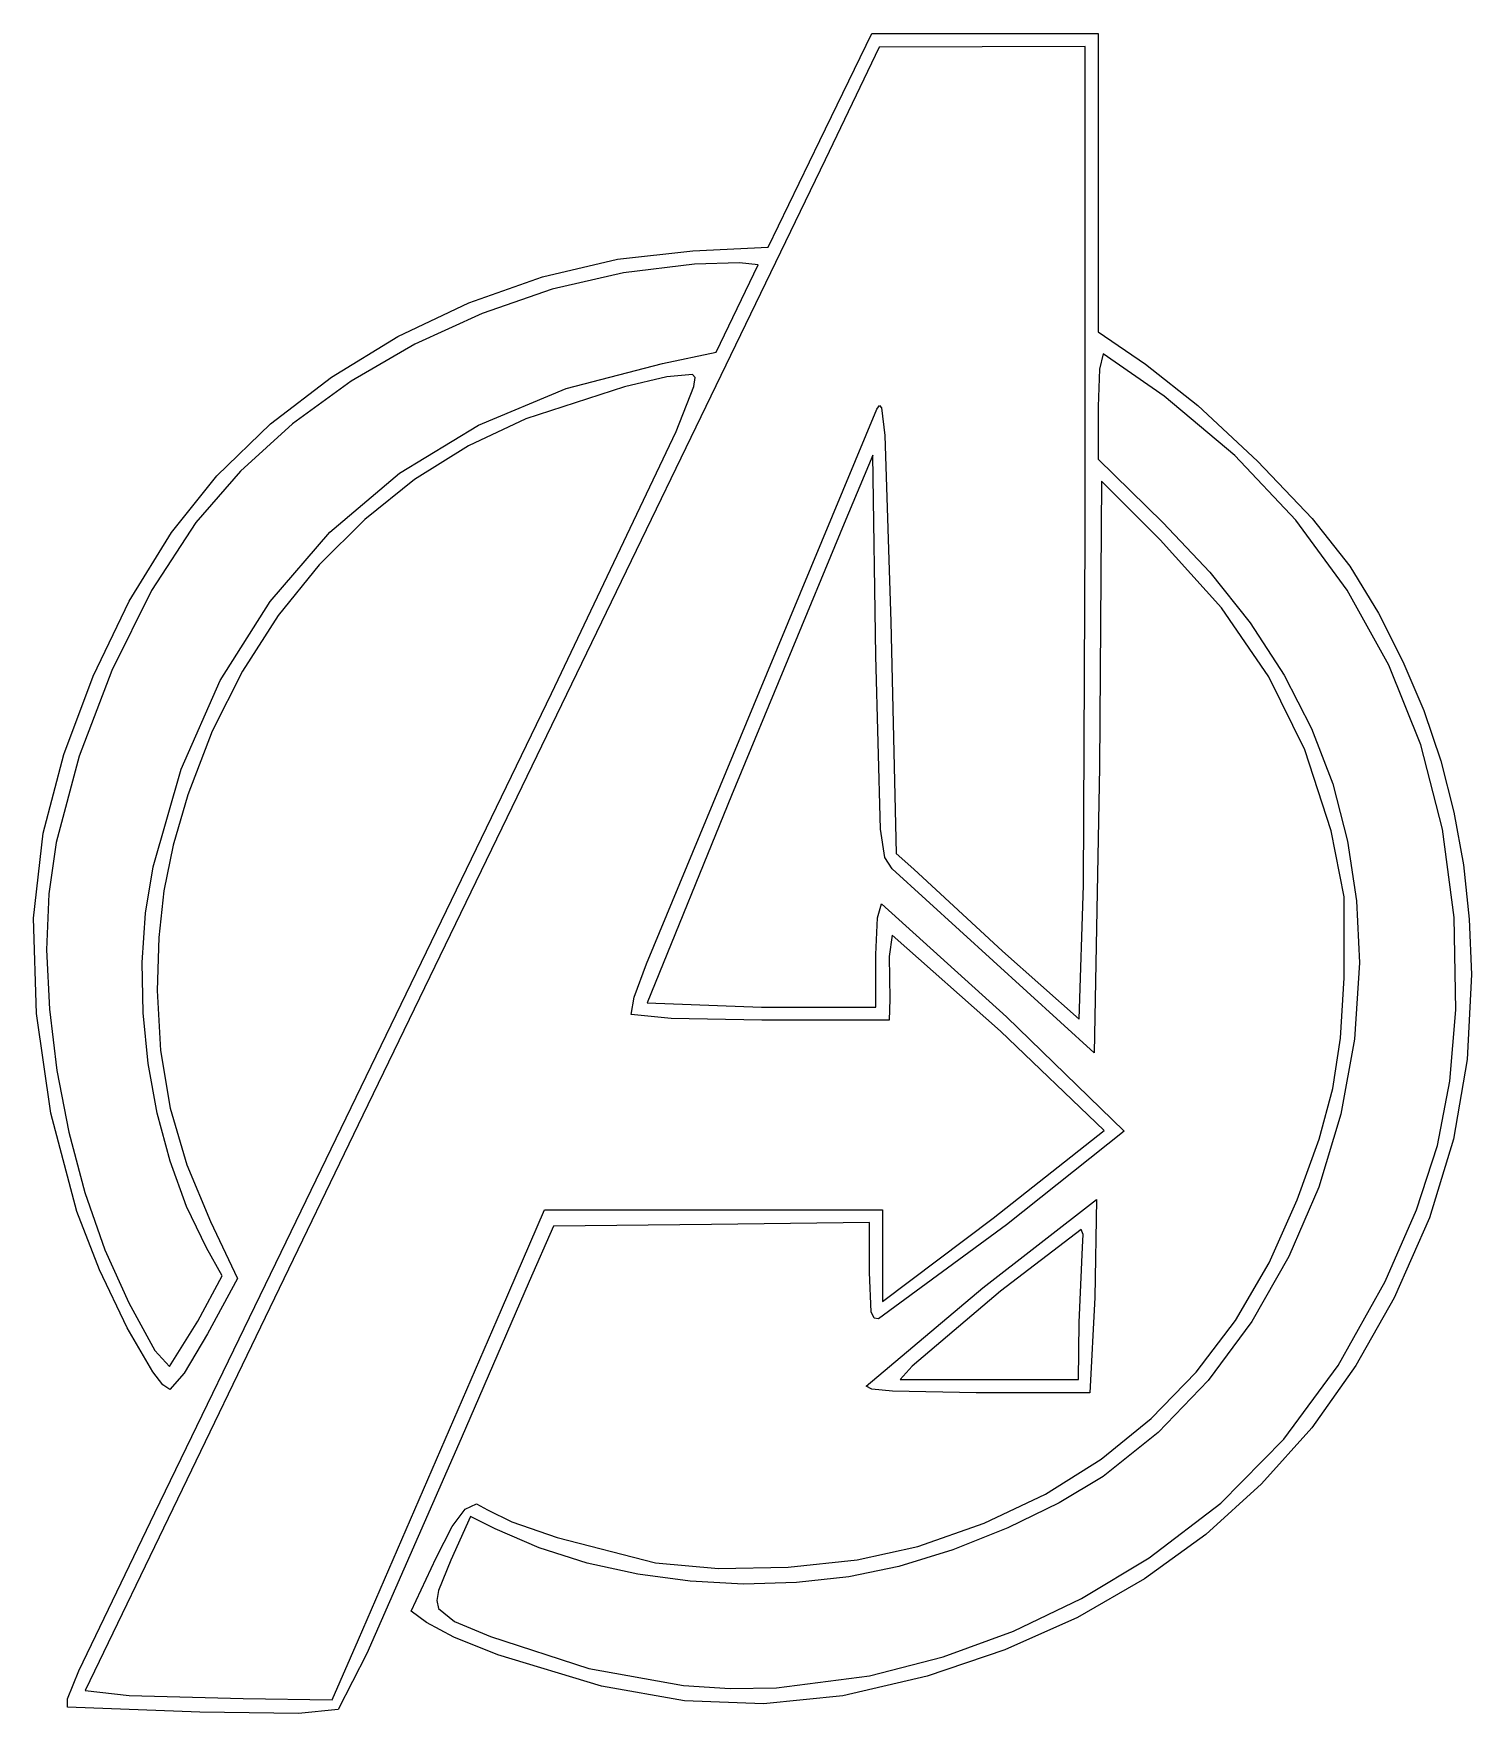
# Model space of a CAD drawing. Extents: x 2.8 to 62.3, y 9.1 to 78.5.
import ezdxf

# ---------------------------------------------------------------- set-up
doc = ezdxf.new("R2010")
doc.units = 0

msp = doc.modelspace()

# ---------------------------------------------------------------- linework, layer by layer
at = {"layer": 'Image'}
for p, q in [((35.356964, 74.108651), (37.500288, 78.526813)), ((37.500288, 78.526813), (42.179827, 78.526813)), ((42.179827, 78.526813), (46.859366, 78.526813)), ((46.859366, 78.526813), (46.859366, 72.359623)), ((37.807265, 77.962057), (35.576457, 73.313059)), ((42.063109, 77.974223), (37.807265, 77.962057)), ((46.318956, 77.986388), (42.063109, 77.974223)), ((46.318956, 57.833045), (46.318956, 77.986388)), ((33.213638, 69.690489), (35.356964, 74.108651)), ((35.576457, 73.313059), (22.402003, 46.101321)), ((46.859366, 72.359623), (46.859366, 66.192433)), ((26.990181, 69.192837), (30.106196, 69.541231)), ((30.106196, 69.541231), (33.213638, 69.690489)), ((23.879208, 68.466059), (26.990181, 69.192837)), ((30.173749, 68.990753), (27.227735, 68.63929)), ((32.034416, 69.048289), (30.173749, 68.990753)), ((31.068505, 65.357512), (32.808321, 68.965859)), ((32.808321, 68.965859), (32.034416, 69.048289)), ((20.830683, 67.391889), (23.879208, 68.466059)), ((27.227735, 68.63929), (24.281987, 67.952482)), ((17.902011, 66.001319), (20.830683, 67.391889)), ((24.281987, 67.952482), (21.388803, 66.957411)), ((21.388803, 66.957411), (18.600481, 65.681163)), ((15.150597, 64.325341), (17.902011, 66.001319)), ((46.859366, 66.192433), (48.81646, 64.861228)), ((18.600481, 65.681163), (15.969318, 64.150819)), ((28.841526, 64.8814), (31.068505, 65.357512)), ((24.867528, 63.847303), (28.841526, 64.8814)), ((46.918925, 64.64646), (46.859366, 63.107871)), ((47.062116, 65.286404), (46.918925, 64.64646)), ((49.596194, 63.536714), (47.062116, 65.286404)), ((48.81646, 64.861228), (50.987077, 63.144723)), ((12.633846, 62.394946), (15.150597, 64.325341)), ((15.969318, 64.150819), (13.547613, 62.393464)), ((27.269161, 63.922808), (23.195218, 62.593247)), ((29.031252, 64.330645), (27.269161, 63.922808)), ((30.08409, 64.427157), (29.031252, 64.330645)), ((29.406897, 62.071366), (30.139514, 63.934851)), ((30.18962, 64.305596), (30.08409, 64.427157)), ((30.139514, 63.934851), (30.18962, 64.305596)), ((21.239014, 62.328295), (24.867528, 63.847303)), ((52.5123, 61.084711), (49.596194, 63.536714)), ((23.195218, 62.593247), (20.822658, 61.474017)), ((33.163847, 52.045995), (37.712518, 62.989598)), ((37.712518, 62.989598), (37.812865, 63.14394)), ((37.812865, 63.14394), (37.897616, 63.053189)), ((37.897616, 63.053189), (38.034982, 61.91112)), ((46.859366, 63.107871), (46.859366, 60.929338)), ((50.987077, 63.144723), (53.455383, 60.848739)), ((10.409164, 60.241126), (12.633846, 62.394946)), ((13.547613, 62.393464), (11.387663, 60.436181)), ((17.974848, 60.343013), (21.239014, 62.328295)), ((24.253588, 51.235358), (29.406897, 62.071366)), ((38.034982, 61.91112), (38.283753, 54.207694)), ((20.822658, 61.474017), (18.595581, 60.082484)), ((11.387663, 60.436181), (9.541767, 58.306053)), ((37.537038, 61.098111), (36.361539, 58.260881)), ((37.672145, 52.796181), (37.537038, 61.098111)), ((46.859366, 60.929338), (49.534139, 58.311599)), ((55.036098, 58.40496), (52.5123, 61.084711)), ((53.455383, 60.848739), (55.718801, 58.469818)), ((8.533955, 57.894872), (10.409164, 60.241126)), ((15.093894, 57.910091), (17.974848, 60.343013)), ((18.595581, 60.082484), (16.530558, 58.437079)), ((46.994473, 60.017262), (46.924081, 48.195466)), ((49.426668, 57.58535), (46.994473, 60.017262)), ((16.530558, 58.437079), (14.644164, 56.556232)), ((57.162408, 55.508366), (55.036098, 58.40496)), ((55.718801, 58.469818), (57.274756, 56.504499)), ((6.795166, 55.057212), (8.533955, 57.894872)), ((9.541767, 58.306053), (7.713384, 55.49139)), ((12.615017, 55.048166), (15.093894, 57.910091)), ((36.361539, 58.260881), (31.700374, 47.02167)), ((46.250884, 43.311027), (46.318956, 57.833045)), ((49.534139, 58.311599), (51.479627, 56.253909)), ((51.958005, 54.774443), (49.426668, 57.58535)), ((14.644164, 56.556232), (12.952971, 54.458376)), ((57.274756, 56.504499), (58.450209, 54.553867)), ((51.479627, 56.253909), (53.150675, 54.153692)), ((5.296629, 51.954589), (6.795166, 55.057212)), ((7.713384, 55.49139), (6.073476, 52.191789)), ((10.55708, 51.775873), (12.615017, 55.048166)), ((58.88605, 52.405837), (57.162408, 55.508366)), ((12.952971, 54.458376), (11.473552, 52.161942)), ((38.283753, 54.207694), (38.511508, 44.615153)), ((53.925218, 51.928662), (51.958005, 54.774443)), ((58.450209, 54.553867), (59.467181, 52.564158)), ((53.150675, 54.153692), (54.551737, 52.000969)), ((37.866029, 45.624663), (37.672145, 52.796181)), ((6.073476, 52.191789), (4.723782, 48.640396)), ((11.473552, 52.161942), (10.222481, 49.685361)), ((60.201846, 49.108278), (58.88605, 52.405837)), ((59.467181, 52.564158), (60.326677, 50.531996)), ((4.09219, 48.713376), (5.296629, 51.954589)), ((8.938949, 48.111848), (10.55708, 51.775873)), ((28.181997, 40.062275), (33.163847, 52.045995)), ((55.412408, 48.905113), (53.925218, 51.928662)), ((54.551737, 52.000969), (55.687268, 49.785761)), ((13.079696, 28.132193), (24.253588, 51.235358)), ((60.326677, 50.531996), (61.0297, 48.454006)), ((10.222481, 49.685361), (9.216331, 47.047065)), ((55.687268, 49.785761), (56.561723, 47.498087)), ((3.235696, 45.45995), (4.09219, 48.713376)), ((4.723782, 48.640396), (3.766043, 45.07036)), ((56.503679, 45.560897), (55.412408, 48.905113)), ((61.104616, 45.626596), (60.201846, 49.108278)), ((7.779487, 44.074726), (8.938949, 48.111848)), ((46.924081, 48.195466), (46.692031, 36.373673)), ((61.0297, 48.454006), (61.577254, 46.326809)), ((56.561723, 47.498087), (57.179556, 45.12797)), ((9.216331, 47.047065), (8.610733, 44.970694)), ((31.700374, 47.02167), (28.21471, 38.442423)), ((22.402003, 46.101321), (16.45494, 33.806654)), ((61.577254, 46.326809), (61.970345, 44.147031)), ((2.837297, 41.951536), (3.235696, 45.45995)), ((38.044287, 44.461051), (37.866029, 45.624663)), ((57.036432, 42.835647), (56.503679, 45.560897)), ((61.589181, 41.971696), (61.104616, 45.626596)), ((3.766043, 45.07036), (3.463237, 42.958166)), ((8.610733, 44.970694), (8.220425, 43.074297)), ((38.347676, 43.987422), (38.044287, 44.461051)), ((38.511508, 44.615153), (39.240236, 43.966276)), ((57.179556, 45.12797), (57.545222, 42.665429)), ((7.463826, 42.146725), (7.779487, 44.074726)), ((46.692031, 36.373673), (38.347676, 43.987422)), ((39.240236, 43.966276), (42.899257, 40.58862)), ((61.970345, 44.147031), (62.209975, 41.911294)), ((8.220425, 43.074297), (8.011655, 41.142172)), ((46.074253, 37.769771), (46.250884, 43.311027)), ((3.463237, 42.958166), (3.374538, 40.640724)), ((37.741599, 41.965522), (37.908584, 42.543523)), ((37.908584, 42.543523), (43.065527, 37.865913)), ((57.039975, 39.481115), (57.036432, 42.835647)), ((57.545222, 42.665429), (57.663174, 40.100486)), ((2.951304, 38.006279), (2.837297, 41.951536)), ((7.329287, 40.119428), (7.463826, 42.146725)), ((37.672145, 40.449378), (37.741599, 41.965522)), ((61.65036, 38.154486), (61.589181, 41.971696)), ((62.209975, 41.911294), (62.297149, 39.616222)), ((8.011655, 41.142172), (7.950671, 38.958617)), ((38.347165, 41.237497), (38.219245, 40.359306)), ((42.829061, 37.278253), (38.347165, 41.237497)), ((3.374538, 40.640724), (3.489786, 38.182435)), ((37.672145, 38.265161), (37.672145, 40.449378)), ((38.219245, 40.359306), (38.239961, 38.602925)), ((42.899257, 40.58862), (46.074253, 37.769771)), ((7.369753, 38.036576), (7.329287, 40.119428)), ((27.677671, 38.683684), (28.181997, 40.062275)), ((57.663174, 40.100486), (57.464902, 36.946655)), ((62.297149, 39.616222), (62.127691, 36.107826)), ((7.950671, 38.958617), (8.08296, 36.471713)), ((56.883792, 36.983369), (57.039975, 39.481115)), ((27.555766, 37.968129), (27.677671, 38.683684)), ((28.21471, 38.442423), (32.943428, 38.265161)), ((32.943428, 38.265161), (37.672145, 38.265161)), ((38.239961, 38.602925), (38.212582, 37.724734)), ((3.555179, 33.87766), (2.951304, 38.006279)), ((3.489786, 38.182435), (3.798819, 35.6477)), ((7.579106, 35.941908), (7.369753, 38.036576)), ((29.205131, 37.796232), (27.555766, 37.968129)), ((32.959387, 37.724734), (29.205131, 37.796232)), ((38.212582, 37.724734), (32.959387, 37.724734)), ((43.065527, 37.865913), (47.940217, 33.13873)), ((61.411493, 35.206868), (61.65036, 38.154486)), ((47.115141, 33.163403), (42.829061, 37.278253)), ((56.566336, 34.89578), (56.883792, 36.983369)), ((57.464902, 36.946655), (56.896762, 33.838937)), ((8.08296, 36.471713), (8.484939, 34.087473)), ((3.798819, 35.6477), (4.291478, 33.10092)), ((7.951229, 33.879162), (7.579106, 35.941908)), ((62.127691, 36.107826), (61.561512, 32.802649)), ((55.999998, 32.804053), (56.566336, 34.89578)), ((60.894157, 32.54421), (61.411493, 35.206868)), ((8.484939, 34.087473), (9.169633, 31.749304)), ((4.626383, 29.819161), (3.555179, 33.87766)), ((8.480004, 31.892079), (7.951229, 33.879162)), ((16.45494, 33.806654), (12.606104, 25.835387)), ((56.896762, 33.838937), (55.982751, 30.825439)), ((4.291478, 33.10092), (4.957602, 30.606496)), ((42.521531, 29.545357), (47.115141, 33.163403)), ((47.940217, 33.13873), (43.077704, 29.262136)), ((55.097169, 30.293894), (55.999998, 32.804053)), ((61.561512, 32.802649), (60.565129, 29.560379)), ((60.023694, 29.87993), (60.894157, 32.54421)), ((9.159314, 30.024396), (8.480004, 31.892079)), ((9.169633, 31.749304), (10.150065, 29.400617)), ((4.957602, 30.606496), (5.787031, 28.228828)), ((55.982751, 30.825439), (54.746868, 27.954268)), ((9.983041, 28.319854), (9.159314, 30.024396)), ((22.190532, 25.767834), (23.96562, 29.888574)), ((23.96562, 29.888574), (30.953989, 29.888574)), ((30.953989, 29.888574), (37.942358, 29.888574)), ((37.942358, 29.888574), (37.942358, 27.991636)), ((42.090126, 26.665109), (46.799782, 30.308441)), ((46.799782, 30.308441), (46.720492, 26.256844)), ((53.933608, 27.688433), (55.097169, 30.293894)), ((58.72544, 26.927448), (60.023694, 29.87993)), ((5.562735, 27.400933), (4.626383, 29.819161)), ((10.150065, 29.400617), (11.271473, 27.051345)), ((24.336459, 29.213043), (23.331292, 26.916238)), ((30.869195, 29.285402), (24.336459, 29.213043)), ((37.401932, 29.357757), (30.869195, 29.285402)), ((37.401932, 27.297452), (37.401932, 29.357757)), ((43.077704, 29.262136), (37.784286, 25.383866)), ((37.942358, 26.094697), (42.521531, 29.545357)), ((60.565129, 29.560379), (59.105059, 26.240707)), ((46.15443, 29.077937), (42.816769, 26.516131)), ((46.247798, 28.859656), (46.15443, 29.077937)), ((46.2153, 28.334853), (46.247798, 28.859656)), ((5.787031, 28.228828), (6.769605, 26.032319)), ((7.844967, 17.356764), (13.079696, 28.132193)), ((10.629626, 27.15645), (9.983041, 28.319854)), ((37.942358, 27.991636), (37.942358, 26.094697)), ((46.070949, 25.22741), (46.2153, 28.334853)), ((54.746868, 27.954268), (53.21311, 25.273528)), ((6.700836, 25.011331), (5.562735, 27.400933)), ((9.626967, 25.281798), (10.629626, 27.15645)), ((37.477211, 25.671671), (37.401932, 27.297452)), ((52.538396, 25.311979), (53.933608, 27.688433)), ((11.271473, 27.051345), (10.033306, 24.754539)), ((23.331292, 26.916238), (20.513458, 20.431139)), ((37.264566, 22.589184), (42.090126, 26.665109)), ((42.816769, 26.516131), (39.167222, 23.413321)), ((56.790029, 23.449504), (58.72544, 26.927448)), ((12.606104, 25.835387), (4.976454, 10.007588)), ((6.769605, 26.032319), (7.8516, 24.073637)), ((16.277783, 12.122106), (22.190532, 25.767834)), ((46.720492, 26.256844), (46.52382, 22.322627)), ((59.105059, 26.240707), (57.52245, 23.441238)), ((7.761662, 23.185287), (6.700836, 25.011331)), ((8.452726, 23.405312), (9.626967, 25.281798)), ((9.626967, 25.281798), (9.626967, 25.281798)), ((37.594158, 25.398638), (37.477211, 25.671671)), ((37.784286, 25.383866), (37.594158, 25.398638)), ((46.048729, 22.863051), (46.070949, 25.22741)), ((50.913405, 23.166243), (52.538396, 25.311979)), ((53.21311, 25.273528), (51.405475, 22.831328)), ((10.033306, 24.754539), (9.06222, 23.132419)), ((7.8516, 24.073637), (8.452726, 23.405312)), ((8.175901, 22.650765), (7.761662, 23.185287)), ((9.06222, 23.132419), (8.466185, 22.457731)), ((39.167222, 23.413321), (38.669237, 22.863051)), ((49.060504, 21.252932), (50.913405, 23.166243)), ((54.533861, 20.400924), (56.790029, 23.449504)), ((57.52245, 23.441238), (55.693823, 20.876134)), ((8.466185, 22.457731), (8.175901, 22.650765)), ((37.504376, 22.475236), (37.264566, 22.589184)), ((37.264566, 22.589184), (37.264566, 22.589184)), ((38.362435, 22.39164), (37.504376, 22.475236)), ((41.811824, 22.322627), (38.362435, 22.39164)), ((38.669237, 22.863051), (42.358984, 22.863051)), ((46.52382, 22.322627), (41.811824, 22.322627)), ((42.358984, 22.863051), (46.048729, 22.863051)), ((51.405475, 22.831328), (49.347962, 20.675772)), ((46.981563, 19.573755), (49.060504, 21.252932)), ((55.693823, 20.876134), (53.62342, 18.548832)), ((20.513458, 20.431139), (16.617705, 11.5315)), ((49.347962, 20.675772), (47.064569, 18.854968)), ((51.9362, 17.757391), (54.533861, 20.400924)), ((44.678452, 18.130422), (46.981563, 19.573755)), ((47.064569, 18.854968), (45.254913, 17.76647)), ((42.153041, 16.924639), (44.678452, 18.130422)), ((53.62342, 18.548832), (51.315484, 16.462769)), ((20.1444, 16.786448), (20.679868, 17.510627)), ((20.679868, 17.510627), (21.148814, 17.725391)), ((21.148814, 17.725391), (21.608016, 17.483814)), ((21.608016, 17.483814), (22.613862, 16.987052)), ((45.254913, 17.76647), (43.122291, 16.730993)), ((48.976311, 15.494589), (51.9362, 17.757391)), ((4.706513, 10.817307), (7.844967, 17.356764)), ((19.485633, 15.499775), (20.1444, 16.786448)), ((20.904592, 17.206912), (20.091014, 15.393598)), ((21.92508, 16.694558), (20.904592, 17.206912)), ((23.746706, 15.905878), (21.92508, 16.694558)), ((22.613862, 16.987052), (24.495748, 16.333171)), ((39.407201, 15.958118), (42.153041, 16.924639)), ((43.122291, 16.730993), (40.849138, 15.828773)), ((24.495748, 16.333171), (28.557295, 15.289789)), ((51.315484, 16.462769), (48.774257, 14.621382)), ((18.457609, 13.29505), (19.485633, 15.499775)), ((20.091014, 15.393598), (19.579805, 14.14556)), ((25.724679, 15.279506), (23.746706, 15.905878)), ((28.557295, 15.289789), (31.158237, 15.056199)), ((34.041828, 15.102554), (36.895629, 15.409608)), ((36.895629, 15.409608), (39.407201, 15.958118)), ((40.849138, 15.828773), (38.617889, 15.140046)), ((46.178462, 13.81121), (48.976311, 15.494589)), ((27.818679, 14.819199), (25.724679, 15.279506)), ((29.988387, 14.528711), (27.818679, 14.819199)), ((31.158237, 15.056199), (34.041828, 15.102554)), ((36.548553, 14.71371), (34.393644, 14.472212)), ((38.617889, 15.140046), (36.548553, 14.71371)), ((48.774257, 14.621382), (46.003983, 13.028105)), ((19.579805, 14.14556), (19.506916, 13.728179)), ((32.193482, 14.411797), (29.988387, 14.528711)), ((34.393644, 14.472212), (32.193482, 14.411797)), ((19.080314, 12.822415), (18.457609, 13.29505)), ((19.506916, 13.728179), (19.581364, 13.399573)), ((19.581364, 13.399573), (20.248852, 12.861736)), ((43.358724, 12.455003), (46.178462, 13.81121)), ((20.212218, 12.211997), (19.080314, 12.822415)), ((20.248852, 12.861736), (21.735431, 12.238152)), ((46.003983, 13.028105), (43.008904, 11.686375)), ((15.185687, 9.622643), (16.277783, 12.122106)), ((22.032394, 11.483446), (20.212218, 12.211997)), ((21.735431, 12.238152), (25.801075, 10.913764)), ((40.454184, 11.399463), (43.358724, 12.455003)), ((16.617705, 11.5315), (15.427113, 9.217323)), ((26.323223, 10.186642), (22.032394, 11.483446)), ((37.401932, 10.618084), (40.454184, 11.399463)), ((43.008904, 11.686375), (39.793262, 10.599629)), ((4.237233, 9.660488), (4.706513, 10.817307)), ((25.801075, 10.913764), (29.714625, 10.207745)), ((33.555203, 10.111912), (37.401932, 10.618084)), ((39.793262, 10.599629), (36.306893, 9.788138)), ((37.401932, 10.618084), (37.401932, 10.618084)), ((4.976454, 10.007588), (6.788349, 9.804983)), ((6.788349, 9.804983), (11.499686, 9.672626)), ((29.754758, 9.587252), (26.323223, 10.186642)), ((29.714625, 10.207745), (31.63909, 10.084067)), ((31.63909, 10.084067), (33.555203, 10.111912)), ((36.306893, 9.788138), (33.021686, 9.452548)), ((4.233357, 9.31583), (4.237233, 9.660488)), ((9.705158, 9.11317), (4.233357, 9.31583)), ((13.786308, 9.060593), (9.705158, 9.11317)), ((9.705158, 9.11317), (9.705158, 9.11317)), ((11.499686, 9.672626), (15.185687, 9.622643)), ((15.427113, 9.217323), (13.786308, 9.060593)), ((33.021686, 9.452548), (29.754758, 9.587252))]:
    msp.add_line(p, q, dxfattribs=at)

doc.saveas('drawing.dxf')
